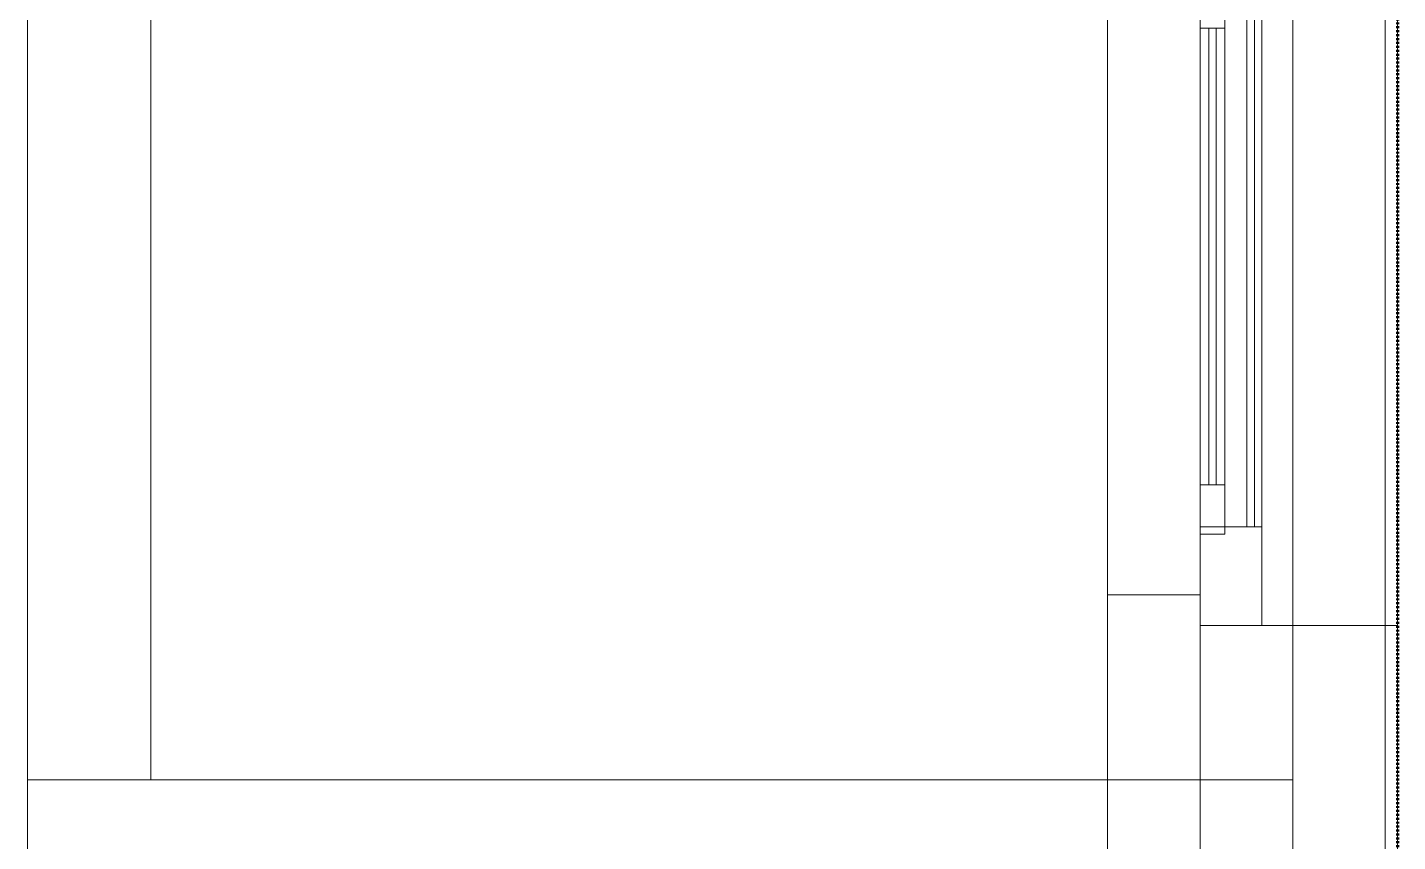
# Model space of a CAD drawing. Header units: millimetres. Extents: x -5300 to 98858, y -5196 to 93886.
# Drawn here: x -2050 to 170, y 79500 to 80819 of the extents above; entities that cross this region are included whole.
import ezdxf

# ---------------------------------------------------------------- set-up
doc = ezdxf.new("R2010")
doc.units = ezdxf.units.MM
doc.linetypes.add('Штрих', pattern=[6.35, 3.175, -3.175])
doc.linetypes.add('Штрих_2_', pattern=[6.35, 3.175, -3.175])
for name, color, linetype, lineweight, true_color in [('_Разделитель помещений_', 4, 'Штрих', 70, 0x00ffff), ('Двери', 7, 'Continuous', 18, 0x7f7f7f), ('Перекрытия', 7, 'Continuous', 18, 0x7f7f7f), ('Стены', 7, 'Continuous', 18, 0x7f7f7f)]:
    doc.layers.add(name, color=color, linetype=linetype, lineweight=lineweight, true_color=true_color)
doc.layers.add('Генплан', color=7, linetype='Continuous', lineweight=9)

# ---------------------------------------------------------------- blocks, each defined once
blk = doc.blocks.new('ПЕР-003 - ПЕР-003-240210-Подвал')
at = {"layer": 'Перекрытия', "color": 254, "true_color": 0xd4d4d4}
for p, q in [((-150, 89650), (-150, 36650)), ((-150, 36650), (-150, 89650))]:
    blk.add_line(p, q, dxfattribs=at)
blk = doc.blocks.new('СТН-01 - СТН-01 2-240565-Подвал')
at = {"layer": 'Стены', "color": 254, "true_color": 0xd4d4d4}
blk.add_line((0, 0), (0, 89500), dxfattribs=at)
blk = doc.blocks.new('СТН-01 - СТН-01-240558-Подвал')
at = {"layer": 'Стены', "color": 254, "true_color": 0xd4d4d4}
for p, q in [((-300, 89800), (-300, 79600)), ((-300, 79600), (-300, 89800)), ((-150, 89800), (-150, 79600)), ((-150, 79600), (-150, 89800)), ((-150, 83250), (-150, 78750)), ((-150, 78750), (-150, 83250)), ((150, 83250), (150, 78750)), ((150, 78750), (150, 83250)), ((150, 82500), (150, 46570)), ((150, 46570), (150, 82500)), ((170, 82500), (170, 46570)), ((170, 46570), (170, 82500)), ((-150, 79850), (-150, 81550)), ((-150, 81550), (-150, 79850)), ((150, 79850), (150, 81550)), ((150, 81550), (150, 79850)), ((150, 79850), (150, 81550)), ((150, 81550), (150, 79850)), ((170, 79850), (170, 81550)), ((170, 81550), (170, 79850)), ((-300, 79900), (-300, 81500)), ((-300, 81500), (-300, 79900)), ((-150, 79900), (-150, 81500)), ((-150, 81500), (-150, 79900)), ((-300, 79900), (-300, 45600)), ((-300, 79900), (-300, 79900)), ((-300, 79900), (-150, 79900)), ((-150, 79900), (-300, 79900)), ((-300, 79900), (-300, 79900)), ((-150, 79900), (-300, 79900)), ((-150, 79900), (-150, 79900)), ((-150, 79900), (-150, 79900)), ((-150, 45600), (-150, 79900)), ((-150, 79850), (-150, 78750)), ((-150, 79850), (-150, 79850)), ((-150, 79850), (150, 79850)), ((150, 79850), (-150, 79850)), ((-150, 79850), (-150, 79850)), ((150, 79850), (-150, 79850)), ((150, 79850), (150, 79850)), ((150, 79850), (150, 79850)), ((150, 78750), (150, 79850)), ((150, 79850), (150, 46570)), ((150, 79850), (150, 79850)), ((150, 79850), (170, 79850)), ((170, 79850), (150, 79850)), ((150, 79850), (150, 79850)), ((170, 79850), (150, 79850)), ((170, 79850), (170, 79850)), ((170, 79850), (170, 79850)), ((170, 46570), (170, 79850)), ((-300, 79600), (-300, 79600)), ((-300, 79600), (-300, 79400)), ((-150, 79600), (-300, 79600)), ((-150, 79600), (-300, 79600)), ((-300, 79600), (-300, 79600)), ((-300, 79600), (-150, 79600)), ((-300, 79400), (-300, 79600)), ((-300, 79600), (-150, 79600)), ((-150, 79600), (-150, 79600)), ((-150, 79600), (-150, 79400)), ((-150, 79400), (-150, 79600)), ((-150, 79600), (-150, 79600))]:
    blk.add_line(p, q, dxfattribs=at)
blk = doc.blocks.new('СТН-01 - СТН-01-240562-Подвал')
for name in ['СТН-01 - СТН-01-240558-Подвал', 'СТН-01 - СТН-01 2-240565-Подвал']:
    blk.add_blockref(name, (0, 0))
blk = doc.blocks.new('Дн-9 22110 - Дн-9-240606-Подвал')
at = {"layer": 'Двери', "color": 254, "true_color": 0xd4d4d4}
for p, q in [((-150, 81390), (-150, 80010)), ((-150, 80010), (-150, 81390)), ((-150, 81390), (-150, 80010)), ((-150, 80010), (-150, 81390)), ((-110, 80010), (-110, 81390)), ((-110, 81390), (-110, 80010)), ((-110, 80010), (-110, 81390)), ((-110, 81390), (-110, 80010)), ((-74, 81390), (-74, 80010)), ((-74, 81390), (-74, 80010)), ((-62, 80010), (-62, 81390)), ((-62, 80010), (-62, 81390)), ((-50, 81390), (-50, 80010)), ((-50, 81390), (-50, 80010)), ((-50, 80010), (-50, 81390)), ((-50, 80010), (-50, 81390)), ((-150, 80898), (-150, 80818)), ((-150, 80818), (-150, 80898)), ((-150, 80898), (-150, 80818)), ((-150, 80818), (-150, 80898)), ((-150, 79998), (-150, 80898)), ((-150, 80818), (-150, 80898)), ((-150, 80898), (-150, 79998)), ((-150, 80898), (-150, 80818)), ((-150, 79998), (-150, 80898)), ((-150, 80898), (-150, 80818)), ((-150, 80898), (-150, 79998)), ((-150, 80818), (-150, 80898)), ((-110, 80818), (-110, 80898)), ((-110, 80898), (-110, 80818)), ((-110, 80818), (-110, 80898)), ((-110, 80898), (-110, 80818)), ((-110, 80898), (-110, 79998)), ((-110, 79998), (-110, 80898)), ((-110, 80898), (-110, 80818)), ((-110, 80818), (-110, 80898)), ((-110, 80818), (-110, 80898)), ((-110, 80898), (-110, 79998)), ((-110, 79998), (-110, 80898)), ((-110, 80898), (-110, 80818)), ((-150, 80818), (-150, 80818)), ((-150, 80818), (-150, 80818)), ((-150, 80818), (-150, 80818)), ((-150, 80818), (-110, 80818)), ((-110, 80818), (-150, 80818)), ((-150, 80818), (-150, 80818)), ((-150, 80818), (-110, 80818)), ((-110, 80818), (-150, 80818)), ((-150, 80818), (-150, 80818)), ((-150, 80818), (-110, 80818)), ((-110, 80818), (-150, 80818)), ((-150, 80818), (-150, 80818)), ((-150, 80818), (-110, 80818)), ((-110, 80818), (-150, 80818)), ((-150, 80078), (-150, 80818)), ((-150, 80818), (-150, 80078)), ((-110, 80818), (-150, 80818)), ((-150, 80818), (-110, 80818)), ((-150, 80818), (-150, 80818)), ((-150, 80818), (-110, 80818)), ((-110, 80818), (-150, 80818)), ((-150, 80818), (-150, 80078)), ((-150, 80078), (-150, 80818)), ((-150, 80818), (-150, 80818)), ((-150, 80818), (-150, 80078)), ((-110, 80818), (-150, 80818)), ((-150, 80078), (-150, 80818)), ((-150, 80818), (-110, 80818)), ((-150, 80818), (-150, 80078)), ((-110, 80818), (-150, 80818)), ((-150, 80078), (-150, 80818)), ((-150, 80818), (-110, 80818)), ((-136, 80078), (-136, 80818)), ((-136, 80818), (-124, 80818)), ((-136, 80078), (-136, 80818)), ((-136, 80818), (-136, 80818)), ((-136, 80818), (-136, 80078)), ((-136, 80818), (-136, 80818)), ((-136, 80818), (-124, 80818)), ((-124, 80818), (-136, 80818)), ((-136, 80818), (-136, 80078)), ((-124, 80818), (-136, 80818)), ((-136, 80078), (-136, 80818)), ((-136, 80818), (-124, 80818)), ((-136, 80078), (-136, 80818)), ((-136, 80818), (-136, 80818)), ((-136, 80818), (-136, 80078)), ((-136, 80818), (-136, 80818)), ((-136, 80818), (-124, 80818)), ((-124, 80818), (-136, 80818)), ((-136, 80818), (-136, 80078)), ((-124, 80818), (-136, 80818)), ((-124, 80818), (-124, 80078)), ((-124, 80818), (-124, 80818)), ((-124, 80078), (-124, 80818)), ((-124, 80818), (-124, 80818)), ((-124, 80818), (-124, 80078)), ((-124, 80078), (-124, 80818)), ((-124, 80818), (-124, 80078)), ((-124, 80818), (-124, 80818)), ((-124, 80078), (-124, 80818)), ((-124, 80818), (-124, 80818)), ((-124, 80818), (-124, 80078)), ((-124, 80078), (-124, 80818)), ((-110, 80818), (-110, 80818)), ((-110, 80818), (-110, 80818)), ((-110, 80818), (-110, 80818)), ((-110, 80818), (-110, 80818)), ((-110, 80818), (-110, 80818)), ((-110, 80818), (-110, 80818)), ((-110, 80818), (-110, 80078)), ((-110, 80078), (-110, 80818)), ((-110, 80818), (-110, 80818)), ((-110, 80078), (-110, 80818)), ((-110, 80818), (-110, 80818)), ((-110, 80818), (-110, 80078)), ((-110, 80078), (-110, 80818)), ((-110, 80818), (-110, 80078)), ((-110, 80078), (-110, 80818)), ((-110, 80818), (-110, 80078)), ((-150, 79998), (-150, 80078)), ((-150, 80078), (-110, 80078)), ((-150, 79998), (-150, 80078)), ((-150, 80078), (-150, 80078)), ((-150, 80078), (-150, 80078)), ((-150, 80078), (-150, 80078)), ((-150, 80078), (-150, 79998)), ((-150, 80078), (-150, 80078)), ((-150, 80078), (-110, 80078)), ((-110, 80078), (-150, 80078)), ((-150, 80078), (-150, 79998)), ((-110, 80078), (-150, 80078)), ((-150, 80078), (-150, 80078)), ((-150, 80078), (-110, 80078)), ((-110, 80078), (-150, 80078)), ((-150, 80078), (-150, 80078)), ((-150, 80078), (-110, 80078)), ((-110, 80078), (-150, 80078)), ((-150, 79998), (-150, 80078)), ((-150, 80078), (-150, 79998)), ((-110, 80078), (-150, 80078)), ((-150, 80078), (-110, 80078)), ((-150, 80078), (-150, 80078)), ((-150, 80078), (-110, 80078)), ((-110, 80078), (-150, 80078)), ((-150, 80078), (-150, 80078)), ((-150, 80078), (-110, 80078)), ((-110, 80078), (-150, 80078)), ((-150, 80078), (-150, 79998)), ((-150, 79998), (-150, 80078)), ((-150, 80078), (-110, 80078)), ((-110, 80078), (-150, 80078)), ((-124, 80078), (-136, 80078)), ((-136, 80078), (-136, 80078)), ((-136, 80078), (-136, 80078)), ((-136, 80078), (-124, 80078)), ((-124, 80078), (-136, 80078)), ((-136, 80078), (-124, 80078)), ((-124, 80078), (-136, 80078)), ((-136, 80078), (-136, 80078)), ((-136, 80078), (-136, 80078)), ((-136, 80078), (-124, 80078)), ((-124, 80078), (-136, 80078)), ((-136, 80078), (-124, 80078)), ((-124, 80078), (-124, 80078)), ((-124, 80078), (-124, 80078)), ((-124, 80078), (-124, 80078)), ((-124, 80078), (-124, 80078)), ((-110, 80078), (-110, 79998)), ((-110, 80078), (-110, 80078)), ((-110, 79998), (-110, 80078)), ((-110, 80078), (-110, 80078)), ((-110, 80078), (-110, 80078)), ((-110, 80078), (-110, 80078)), ((-110, 80078), (-110, 79998)), ((-110, 79998), (-110, 80078)), ((-110, 80078), (-110, 80078)), ((-110, 80078), (-110, 80078)), ((-110, 80078), (-110, 79998)), ((-110, 79998), (-110, 80078)), ((-110, 80078), (-110, 80078)), ((-110, 80078), (-110, 80078)), ((-110, 80078), (-110, 79998)), ((-110, 79998), (-110, 80078)), ((-150, 80010), (-150, 79850)), ((-150, 80010), (-150, 80010)), ((-150, 80010), (-150, 80010)), ((-150, 80010), (-150, 79998)), ((-150, 80010), (-150, 80010)), ((-50, 80010), (-150, 80010)), ((-50, 80010), (-150, 80010)), ((-110, 80010), (-150, 80010)), ((-150, 80010), (-150, 80010)), ((-150, 80010), (-50, 80010)), ((-150, 80010), (-110, 80010)), ((-150, 79998), (-150, 80010)), ((-50, 80010), (-150, 80010)), ((-150, 80010), (-150, 80010)), ((-150, 80010), (-110, 80010)), ((-150, 80010), (-50, 80010)), ((-150, 80010), (-150, 80010)), ((-110, 80010), (-150, 80010)), ((-110, 79998), (-110, 80010)), ((-110, 80010), (-50, 80010)), ((-50, 80010), (-110, 80010)), ((-110, 80010), (-110, 80010)), ((-110, 80010), (-110, 79998)), ((-110, 79998), (-110, 80010)), ((-110, 80010), (-110, 80010)), ((-110, 80010), (-110, 79998)), ((-110, 80010), (-110, 80010)), ((-110, 80010), (-50, 80010)), ((-110, 80010), (-110, 80010)), ((-50, 80010), (-110, 80010)), ((-74, 80010), (-74, 80010)), ((-62, 80010), (-62, 80010)), ((-50, 80010), (-50, 79850)), ((-50, 80010), (-50, 80010)), ((-50, 80010), (-50, 80010)), ((-50, 80010), (-50, 80010)), ((-50, 80010), (-50, 80010)), ((-50, 79850), (-50, 80010)), ((-50, 79850), (-50, 80010)), ((-50, 80010), (-50, 80010)), ((-50, 80010), (-50, 80010)), ((-50, 80010), (-50, 80010)), ((-50, 80010), (-50, 80010)), ((-150, 79998), (-150, 79998)), ((-150, 79998), (-150, 79850)), ((-150, 79998), (-110, 79998)), ((-110, 79998), (-150, 79998)), ((-150, 79998), (-150, 79998)), ((-150, 79850), (-150, 79998)), ((-150, 79998), (-110, 79998)), ((-110, 79998), (-150, 79998)), ((-110, 79998), (-150, 79998)), ((-150, 79998), (-150, 79998)), ((-150, 79998), (-150, 79998)), ((-150, 79998), (-110, 79998)), ((-110, 79998), (-150, 79998)), ((-150, 79998), (-110, 79998)), ((-110, 79998), (-150, 79998)), ((-150, 79998), (-150, 79998)), ((-150, 79998), (-150, 79998)), ((-150, 79998), (-110, 79998)), ((-110, 79998), (-150, 79998)), ((-150, 79998), (-110, 79998)), ((-150, 79998), (-150, 79998)), ((-150, 79998), (-110, 79998)), ((-110, 79998), (-150, 79998)), ((-150, 79998), (-150, 79998)), ((-110, 79998), (-150, 79998)), ((-150, 79998), (-110, 79998)), ((-110, 79998), (-110, 79998)), ((-110, 79998), (-110, 79998)), ((-110, 79998), (-110, 79998)), ((-110, 79998), (-110, 79998)), ((-110, 79998), (-110, 79998)), ((-110, 79998), (-110, 79998)), ((-110, 79998), (-110, 79998)), ((-110, 79998), (-110, 79998)), ((-150, 79850), (-150, 79850)), ((-50, 79850), (-150, 79850)), ((-150, 79850), (-150, 79850)), ((-150, 79850), (-50, 79850)), ((-150, 79850), (-50, 79850)), ((-50, 79850), (-50, 79850)), ((-50, 79850), (-50, 79850))]:
    blk.add_line(p, q, dxfattribs=at)
blk = doc.blocks.new('Дн-9 22110 - Дн-9 22110-240610-Подвал')
blk.add_blockref('Дн-9 22110 - Дн-9-240606-Подвал', (0, 0))
blk = doc.blocks.new('СТН-02 217943 - СТН-02 2-248851-Подвал')
at = {"layer": 'Стены', "color": 254, "true_color": 0xd4d4d4}
blk.add_line((-1850, 79600), (-1850, 86300), dxfattribs=at)
blk = doc.blocks.new('СТН-02 217943 - СТН-02 217943-248848-Подвал')
at = {"layer": 'Стены', "color": 254, "true_color": 0xd4d4d4}
for p, q in [((-2050, 86300), (-2050, 79600)), ((-2050, 79600), (-2050, 86300)), ((-1850, 79600), (-1850, 86300)), ((-1850, 86300), (-1850, 79600)), ((-2050, 79600), (-1850, 79600)), ((-1850, 79600), (-2050, 79600)), ((-2050, 79600), (-2050, 79600)), ((-1850, 79600), (-1850, 79600))]:
    blk.add_line(p, q, dxfattribs=at)
blk.add_blockref('СТН-02 217943 - СТН-02 2-248851-Подвал', (0, 0))
blk = doc.blocks.new('СТН-01 221884 - СТН-01 2-248875-Подвал')
at = {"layer": 'Стены', "color": 254, "true_color": 0xd4d4d4}
blk.add_line((0, 79600), (-1850, 79600), dxfattribs=at)
blk = doc.blocks.new('СТН-01 221884 - СТН-01 221884-248872-Подвал')
at = {"layer": 'Стены', "color": 254, "true_color": 0xd4d4d4}
for p, q in [((0, 79600), (-2050, 79600)), ((-2050, 79600), (-2050, 79600)), ((-2050, 79600), (-150, 79600)), ((-2050, 79400), (-2050, 79600)), ((-2050, 79400), (-2050, 79600)), ((-150, 79600), (-150, 79600)), ((-150, 79600), (0, 79600)), ((-150, 79400), (-150, 79600)), ((-150, 79400), (-150, 79600)), ((0, 79600), (0, 79600)), ((0, 79600), (0, 79400)), ((0, 79400), (0, 79600)), ((-150, 79400), (-2050, 79400)), ((-2050, 79400), (-2050, 79400)), ((-2050, 79400), (0, 79400)), ((0, 79400), (-150, 79400)), ((-150, 79400), (-150, 79400)), ((0, 79400), (0, 79400))]:
    blk.add_line(p, q, dxfattribs=at)
blk.add_blockref('СТН-01 221884 - СТН-01 2-248875-Подвал', (0, 0))
blk = doc.blocks.new('Местность - Местность-379060-Подвал')
at = {"layer": 'Генплан', "color": 253, "true_color": 0xaaaaaa}
for p, q in [((-2050, 86100), (-2050, 79400)), ((-2050, 86100), (-2050, 79400)), ((-2050, 79400), (-2050, 86100)), ((-2050, 79400), (-2050, 86100))]:
    blk.add_line(p, q, dxfattribs=at)
blk = doc.blocks.new('Местность - Местность-379064-Подвал')
blk.add_blockref('Местность - Местность-379060-Подвал', (0, 0))

msp = doc.modelspace()

# ---------------------------------------------------------------- linework, layer by layer
at = {"layer": '_Разделитель помещений_', "color": 131, "linetype": 'Штрих_2_', "true_color": 0xaaffff}
msp.add_line((170, 82485), (170, 46585), dxfattribs=at)
at = {"layer": 'Перекрытия', "color": 254, "true_color": 0xd4d4d4}
for p, q in [((-150, 36650), (-150, 89650)), ((-150, 89650), (-150, 36650)), ((-1850, 79600), (-1850, 81800)), ((-1850, 81800), (-1850, 79600)), ((-300, 81800), (-300, 79600)), ((-300, 79600), (-300, 81800)), ((-300, 79600), (-1850, 79600)), ((-1850, 79600), (-300, 79600))]:
    msp.add_line(p, q, dxfattribs=at)

# ---------------------------------------------------------------- block references
at = {"layer": 'Генплан', "color": 253, "true_color": 0xaaaaaa}
msp.add_blockref('Местность - Местность-379064-Подвал', (0, 0), dxfattribs=at)
at = {"layer": 'Двери', "color": 254, "true_color": 0xd4d4d4}
msp.add_blockref('Дн-9 22110 - Дн-9 22110-240610-Подвал', (0, 0), dxfattribs=at)
at = {"layer": 'Перекрытия', "color": 254, "true_color": 0xd4d4d4}
msp.add_blockref('ПЕР-003 - ПЕР-003-240210-Подвал', (0, 0), dxfattribs=at)
at = {"layer": 'Стены', "color": 254, "true_color": 0xd4d4d4}
for name in ['СТН-01 - СТН-01-240562-Подвал', 'СТН-02 217943 - СТН-02 217943-248848-Подвал', 'СТН-01 221884 - СТН-01 221884-248872-Подвал']:
    msp.add_blockref(name, (0, 0), dxfattribs=at)

doc.saveas('drawing.dxf')
